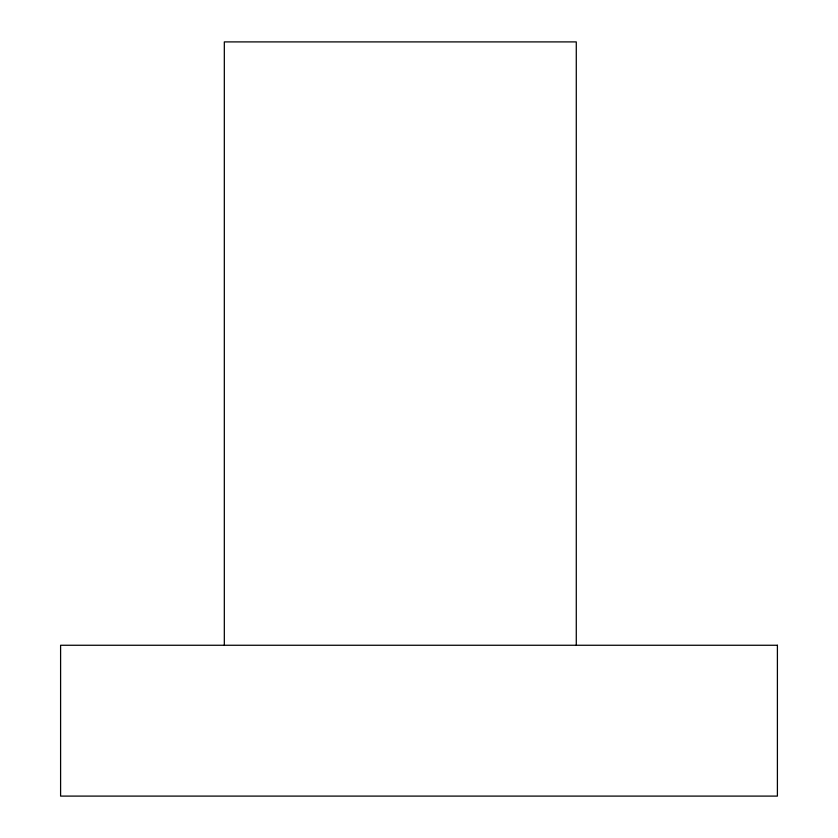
<?xml version="1.0" encoding="UTF-8"?>
<svg xmlns="http://www.w3.org/2000/svg" width="838" height="838" viewBox="0 0 838 838"><rect width="100%" height="100%" fill="white"/><g stroke="black" fill="none" stroke-linecap="round" stroke-linejoin="round"><path stroke-width="1.26" d="M576.282 645.26L576.282 41.9L224.322 41.9L224.322 645.26M777.402 645.26L60.598 645.26L60.598 796.1L777.402 796.1L777.402 645.26"/></g></svg>
